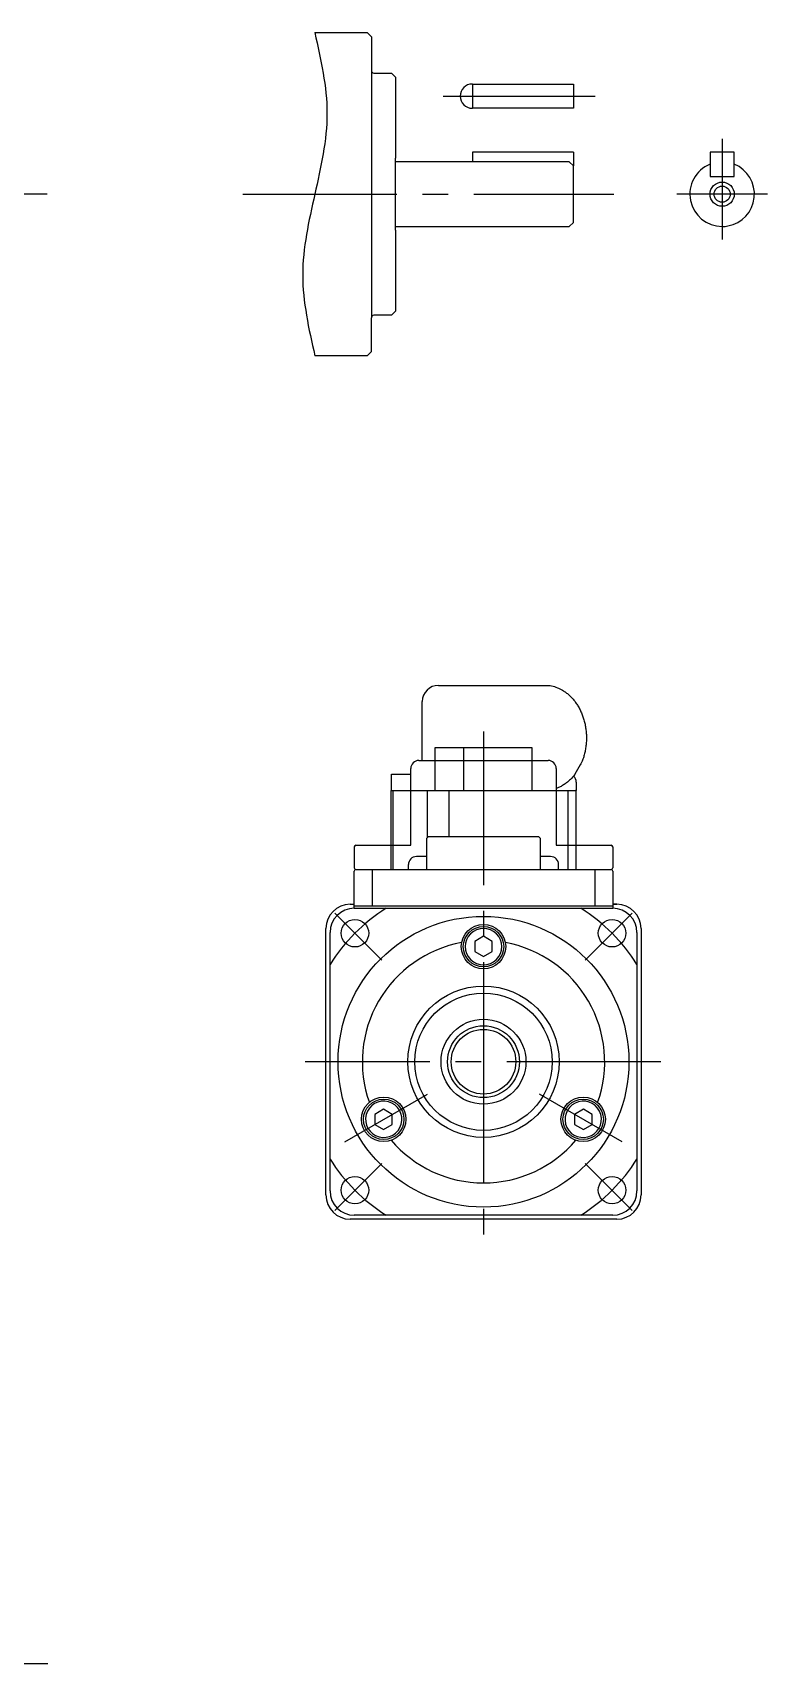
# Model space of a CAD drawing. Header units: millimetres. Extents: x -145 to 128, y -155 to 114.
# Drawn here: x 36.7 to 127.7, y -87.8 to 114.2 of the extents above; entities that cross this region are included whole.
import ezdxf

# ---------------------------------------------------------------- set-up
doc = ezdxf.new("R2010")
doc.units = ezdxf.units.MM
doc.linetypes.add('CENTER2', pattern=[28.575, 19.05, -3.175, 3.175, -3.175])

msp = doc.modelspace()

# ---------------------------------------------------------------- linework, layer by layer
at = {"color": 7, "linetype": 'Continuous'}
for p, q in [((71.68, 114.15), (78.18, 114.15)), ((78.68, 113.65), (78.18, 114.15)), ((78.68, 113.65), (78.68, 109.45)), ((78.68, 109.45), (78.68, 78.85)), ((78.98, 109.15), (81.18, 109.15)), ((81.68, 108.65), (81.18, 109.15)), ((81.68, 108.65), (81.68, 98.6)), ((91.18, 107.79), (103.68, 107.79)), ((91.18, 107.79), (91.18, 104.79)), ((103.68, 107.79), (103.68, 104.79)), ((103.68, 104.79), (91.18, 104.79)), ((91.18, 99.35), (91.18, 98.15)), ((103.68, 99.35), (91.18, 99.35)), ((103.68, 99.35), (103.68, 97.65)), ((120.6, 99.35), (120.6, 97.86)), ((123.6, 99.35), (120.6, 99.35)), ((123.6, 97.86), (123.6, 99.35)), ((81.68, 89.7), (81.68, 98.6)), ((103.18, 98.15), (81.68, 98.15)), ((103.18, 98.15), (103.68, 97.65)), ((103.68, 90.65), (103.68, 97.65)), ((120.6, 97.86), (120.6, 96.35)), ((123.6, 96.35), (123.6, 97.86)), ((120.6, 96.35), (123.6, 96.35)), ((81.68, 90.15), (103.18, 90.15)), ((81.68, 89.7), (81.68, 79.65)), ((103.68, 90.65), (103.18, 90.15)), ((78.68, 74.65), (78.68, 78.85)), ((81.18, 79.15), (78.98, 79.15)), ((81.18, 79.15), (81.68, 79.65)), ((78.18, 74.15), (71.68, 74.15)), ((78.18, 74.15), (78.68, 74.65)), ((86.58, 25.63), (98.54, 25.63)), ((86.58, 20.33), (86.58, 25.63)), ((90.07, 25.63), (90.07, 20.33)), ((98.54, 25.63), (98.54, 20.33)), ((81.07, 20.23), (81.07, 10.53)), ((81.17, 20.33), (103.94, 20.33)), ((104.04, 10.53), (104.04, 20.23)), ((85.56, 14.43), (85.76, 14.63)), ((85.56, 10.53), (85.56, 14.43)), ((85.76, 14.63), (99.36, 14.63)), ((99.36, 14.63), (99.56, 14.43)), ((99.56, 14.43), (99.56, 10.53)), ((85.59, 12.13), (84.26, 12.13)), ((100.86, 12.13), (99.56, 12.13)), ((76.56, 5.73), (76.56, 10.33)), ((76.76, 10.53), (99.56, 10.53)), ((78.76, 10.53), (78.76, 6.03)), ((83.26, 10.53), (83.26, 11.13)), ((99.56, 10.53), (106.06, 10.53)), ((101.86, 10.53), (101.86, 11.13)), ((106.06, 10.53), (108.36, 10.53)), ((106.36, 10.53), (106.36, 6.03)), ((108.56, 10.33), (108.56, 6.03)), ((76.06, 6.23), (76.56, 6.23)), ((108.56, 6.23), (109.06, 6.23)), ((109.06, 6.23), (108.56, 6.23)), ((76.56, 6.03), (108.56, 6.03)), ((76.56, 5.73), (108.56, 5.73)), ((108.56, 6.03), (108.56, 5.73)), ((73.06, -29.77), (73.06, 3.23)), ((73.56, -29.27), (73.56, 2.73)), ((92.56, 2.26), (91.47, 1.63)), ((93.64, 1.63), (92.56, 2.26)), ((111.56, 2.73), (111.56, -29.27)), ((112.06, 3.23), (112.06, -29.77)), ((91.47, 1.63), (91.47, 0.38)), ((91.47, 0.38), (92.56, -0.24)), ((92.56, -0.24), (93.64, 0.38)), ((93.64, 0.38), (93.64, 1.63)), ((80.19, -19.16), (79.1, -19.79)), ((79.1, -19.79), (79.1, -21.04)), ((81.27, -19.79), (80.19, -19.16)), ((81.27, -21.04), (81.27, -19.79)), ((104.92, -19.16), (103.84, -19.79)), ((103.84, -19.79), (103.84, -21.04)), ((106.01, -19.79), (104.92, -19.16)), ((106.01, -21.04), (106.01, -19.79)), ((79.1, -21.04), (80.19, -21.66)), ((80.19, -21.66), (81.27, -21.04)), ((103.84, -21.04), (104.92, -21.66)), ((104.92, -21.66), (106.01, -21.04)), ((108.56, -32.27), (76.56, -32.27)), ((109.06, -32.77), (76.06, -32.77))]:
    msp.add_line(p, q, dxfattribs=at)
at = {"color": 1, "linetype": 'CENTER2'}
for p, q in [((87.56, 106.29), (106.39, 106.29)), ((122.1, 101.01), (122.1, 90.15)), ((38.55, 94.15), (-68.45, 94.15)), ((62.78, 94.15), (108.68, 94.15)), ((127.7, 94.15), (116.5, 94.15)), ((122.1, 90.15), (122.1, 88.55)), ((92.56, 27.63), (92.56, -9.27)), ((74.15, 5.14), (79.96, -0.68)), ((110.96, 5.14), (105.15, -0.68)), ((92.56, -9.27), (92.56, -34.77)), ((114.5, -13.27), (70.48, -13.27)), ((75.39, -23.18), (85.61, -17.29)), ((109.72, -23.18), (99.51, -17.29)), ((74.15, -31.68), (79.96, -25.87)), ((110.96, -31.68), (105.15, -25.87)), ((92.56, -27.52), (92.56, -27.52)), ((92.56, -27.52), (92.56, -27.52)), ((92.56, -27.52), (92.56, -27.52)), ((92.56, -27.52), (92.56, -27.52)), ((-66.16, -87.77), (38.84, -87.77))]:
    msp.add_line(p, q, dxfattribs=at)
at = {"color": 4, "linetype": 'Continuous'}
for p, q in [((86.98, 33.33), (100.19, 33.33)), ((84.98, 24.03), (84.98, 31.33)), ((81.16, 22.33), (83.56, 22.33)), ((81.16, 20.33), (81.16, 22.33)), ((83.56, 13.53), (83.56, 23.03)), ((84.56, 24.03), (84.98, 24.03)), ((84.98, 24.03), (100.56, 24.03)), ((101.56, 23.03), (101.56, 13.54)), ((104.05, 21.33), (104.05, 20.33)), ((76.56, 13.33), (76.56, 10.73)), ((76.74, 13.53), (83.56, 13.53)), ((101.56, 13.54), (108.36, 13.54)), ((108.56, 13.34), (108.56, 10.73)), ((76.76, 10.53), (108.36, 10.53))]:
    msp.add_line(p, q, dxfattribs=at)
at = {"color": 2, "linetype": 'Continuous'}
for p, q in [((81.34, 20.33), (81.34, 10.53)), ((85.59, 20.33), (85.59, 14.46)), ((88.32, 14.63), (88.32, 20.33)), ((103.04, 10.53), (103.04, 20.33))]:
    msp.add_line(p, q, dxfattribs=at)
msp.add_circle((122.1, 94.15), 1.5, dxfattribs=at)
at = {"color": 7, "linetype": 'Continuous'}
for centre, radius in [((122.1, 94.15), 1), ((92.56, -13.27), 18), ((76.65, 2.64), 1.7), ((108.47, 2.64), 1.7), ((92.56, 0.98), 2.75), ((92.56, 0.98), 2.5), ((92.56, -13.27), 9.37), ((92.56, -13.27), 8.5), ((92.56, -13.27), 5.25), ((92.56, -13.27), 4.45), ((92.56, -13.27), 4), ((80.21, -20.4), 2.75), ((80.21, -20.4), 2.5), ((104.9, -20.4), 2.75), ((104.9, -20.4), 2.5), ((76.65, -29.18), 1.7), ((76.65, -29.18), 1.7), ((108.47, -29.18), 1.7)]:
    msp.add_circle(centre, radius, dxfattribs=at)
for centre, radius, start, end in [((78.98, 109.45), 0.3, 180, 270), ((91.18, 106.29), 1.5, 90, 180), ((91.18, 106.29), 1.5, 180, 270), ((122.1, 94.15), 4, 112.0243, 270), ((122.1, 94.15), 4, 280.2189, 67.9757), ((122.1, 94.15), 4, 270, 280.2189), ((78.98, 78.85), 0.3, 90, 180), ((81.17, 20.23), 0.1, 90, 180), ((103.94, 20.23), 0.1, 0, 90), ((84.26, 11.13), 1, 90, 180), ((100.86, 11.13), 1, 0, 90), ((76.76, 10.33), 0.2, 90, 180), ((76.76, 10.33), 0.2, 90, 180), ((108.36, 10.33), 0.2, 0, 90), ((76.06, 3.23), 3, 90, 180), ((76.06, 3.23), 3, 90, 180), ((109.06, 3.23), 3, 0, 90), ((76.56, 2.73), 3, 90, 180), ((108.56, 2.73), 3, 0, 90), ((92.56, 0.98), 2.25, 135, 315), ((92.56, 0.98), 2.25, 315, 135), ((92.56, -13.27), 15, 100.3828, 199.6172), ((92.56, -13.27), 15, 340.3828, 79.6172), ((80.21, -20.4), 2.25, 75, 255), ((104.9, -20.4), 2.25, 15, 195), ((80.21, -20.4), 2.25, 255, 75), ((104.9, -20.4), 2.25, 195, 15), ((92.56, -13.27), 15, 220.3828, 319.6172), ((76.06, -29.77), 3, 180, 270), ((76.56, -29.27), 3, 180, 270), ((108.56, -29.27), 3, 270, 0), ((109.06, -29.77), 3, 270, 0)]:
    msp.add_arc(centre, radius, start, end, dxfattribs=at)
at = {"color": 4, "linetype": 'Continuous'}
for centre, radius, start, end in [((86.98, 31.33), 2, 90, 180), ((84.56, 23.03), 1, 90, 180), ((100.56, 23.03), 1, 0, 90), ((103.05, 21.33), 1, 0.0151, 49.7594), ((76.76, 13.33), 0.2, 92.9595, 180), ((108.36, 13.34), 0.2, 0, 90), ((76.76, 10.73), 0.2, 180, 270), ((108.36, 10.73), 0.2, 270, 0)]:
    msp.add_arc(centre, radius, start, end, dxfattribs=at)
at = {"color": 1, "linetype": 'CENTER2'}
for start, end in [(122.3875, 147.6125), (32.3875, 57.6125), (212.3875, 237.6125), (302.3875, 327.6125)]:
    msp.add_arc((92.56, -13.27), 22.5, start, end, dxfattribs=at)
at = {"color": 2, "linetype": 'Continuous'}
msp.add_open_spline([(71.68, 114.15), (72.43, 110.82), (73.93, 104.15), (71.68, 94.15), (69.43, 84.15), (70.93, 77.49), (71.68, 74.15)], degree=3, dxfattribs=at)
at = {"color": 4, "linetype": 'Continuous'}
for points, knots in [([(100.19, 33.33), (100.46, 33.33), (100.98, 33.33), (101.46, 33.13), (101.7, 33.04)], [0, 0, 0, 0, 0.799186, 1.543606, 1.543606, 1.543606, 1.543606]), ([(101.7, 33.04), (101.8, 33), (102.02, 32.91), (102.37, 32.71), (102.76, 32.46), (103.13, 32.15), (103.49, 31.8), (103.82, 31.42), (104.12, 31), (104.39, 30.55), (104.63, 30.07), (104.83, 29.57), (105, 29.05), (105.14, 28.51), (105.23, 27.95), (105.29, 27.39), (105.31, 26.83), (105.29, 26.26), (105.23, 25.7), (105.14, 25.15), (105, 24.61), (104.83, 24.04), (104.43, 23.29), (104.1, 22.71), (103.88, 22.33)], [0, 0, 0, 0, 0.327551, 0.730229, 1.210485, 1.690561, 2.190708, 2.690689, 3.211189, 3.731554, 4.270496, 4.809339, 5.362869, 5.916335, 6.479183, 7.041999, 7.608038, 8.174077, 8.736894, 9.299741, 9.853208, 10.406738, 11.072452, 12.404006, 12.404006, 12.404006, 12.404006]), ([(103.88, 22.33), (103.87, 22.31), (103.84, 22.28), (103.72, 22.12), (103.49, 21.85), (103.14, 21.5), (102.76, 21.2), (102.37, 20.94), (101.97, 20.72), (101.69, 20.62), (101.56, 20.56)], [0, 0, 0, 0, 0.057624, 0.115287, 0.615268, 1.115415, 1.595491, 2.075747, 2.516754, 2.957688, 2.957688, 2.957688, 2.957688])]:
    msp.add_open_spline(points, degree=3, knots=knots, dxfattribs=at)

doc.saveas('drawing.dxf')
